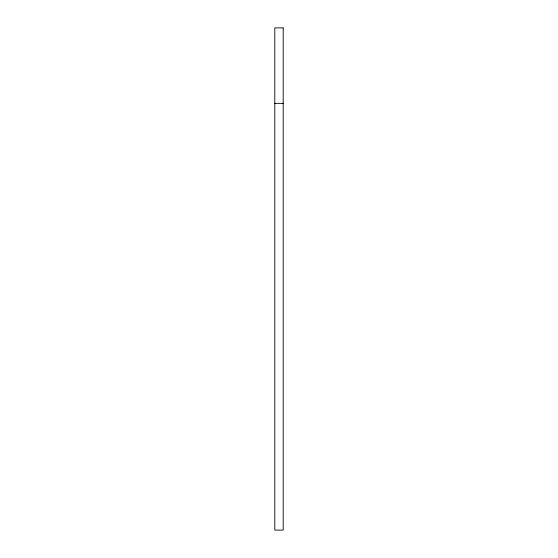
<?xml version="1.0" encoding="UTF-8"?>
<svg xmlns="http://www.w3.org/2000/svg" width="558" height="558" viewBox="0 0 558 558"><rect width="100%" height="100%" fill="white"/><g stroke="black" fill="none" stroke-linecap="round" stroke-linejoin="round"><path stroke-width="0.84" d="M274.808 103.356L283.192 103.356M283.192 27.9L274.808 27.9L274.808 530.1L283.192 530.1L283.192 27.9"/></g></svg>
